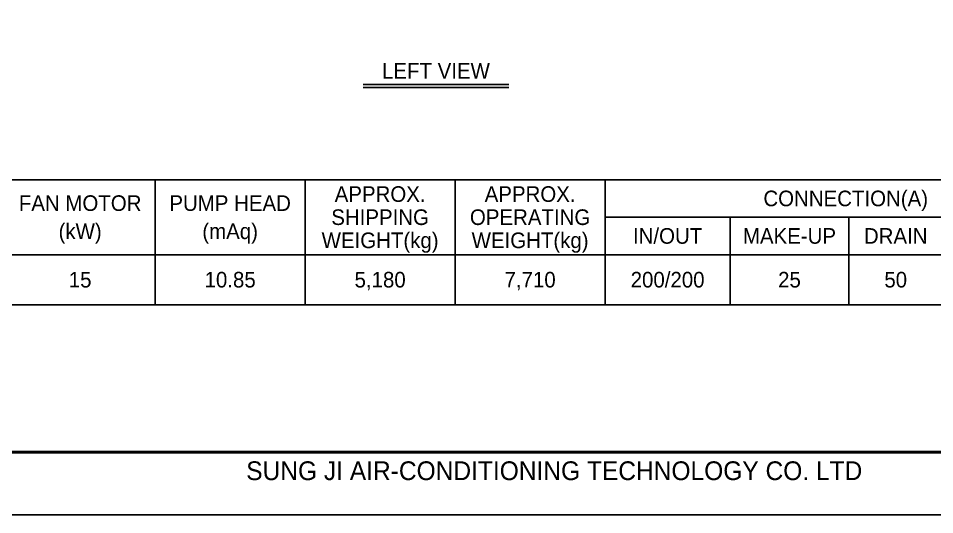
# Model space of a CAD drawing. Header units: millimetres. Extents: x 2340 to 31747, y 2051 to 22846.
# Drawn here: x 10252 to 20516, y 2051 to 7610 of the extents above; entities that cross this region are included whole.
import ezdxf
from ezdxf.enums import TextEntityAlignment as Align

# ---------------------------------------------------------------- set-up
doc = ezdxf.new("R2010")
doc.units = ezdxf.units.MM
for name, color, linetype in [('냉각탑_box', 1, 'Continuous'), ('냉각탑_form', 1, 'Continuous'), ('냉각탑_text', 3, 'Continuous')]:
    doc.layers.add(name, color=color, linetype=linetype)
doc.styles.add('돋움', font='Dotum.ttf')

# ---------------------------------------------------------------- blocks, each defined once
blk = doc.blocks.new('냉각탑form')
at = {"layer": 'Defpoints'}
blk.add_lwpolyline([(0, 297.07), (420.1, 297.07), (420.1, 0), (0, 0)], close=True, dxfattribs=at)
at = {"layer": '냉각탑_form', "const_width": 0.5}
blk.add_lwpolyline([(10, 287.07), (10, 10), (410.1, 10), (410.1, 287.07)], close=True, dxfattribs=at)
at = {"layer": '냉각탑_form', "style": '돋움'}
blk.add_text('SUNG JI AIR-CONDITIONING TECHNOLOGY CO. LTD', height=3.0007, dxfattribs=at).set_placement((149.5, 5.53))

msp = doc.modelspace()

# ---------------------------------------------------------------- linework, layer by layer
at = {"layer": '냉각탑_box'}
for p, q in [((14113.3, 6870.1), (15746.6, 6870.1)), ((14113.3, 6835.1), (15746.6, 6835.1)), ((11784.6, 5802.8), (11784.6, 4402.8)), ((13464.6, 5802.8), (13464.6, 4402.8)), ((15144.6, 5802.8), (15144.6, 4402.8)), ((16824.6, 5802.8), (16824.6, 4402.8)), ((16824.6, 5382.8), (22214.6, 5382.8)), ((18224.6, 5382.8), (18224.6, 4402.8)), ((19554.6, 5382.8), (19554.6, 4402.8)), ((7164.6, 4962.8), (22214.6, 4962.8))]:
    msp.add_line(p, q, dxfattribs=at)
msp.add_lwpolyline([(7164.6, 5802.8), (22214.6, 5802.8), (22214.6, 4402.8), (7164.6, 4402.8)], close=True, dxfattribs=at)

# ---------------------------------------------------------------- block references
at = {"layer": '냉각탑_form', "xscale": 70.00000000000001, "yscale": 70.00000000000001, "zscale": 70.00000000000001}
msp.add_blockref('냉각탑form', (2339.8, 2051.1), dxfattribs=at)

# ---------------------------------------------------------------- texts
at = {"layer": '냉각탑_text', "style": '돋움'}
for s, p in [('LEFT VIEW', (14930, 7021.8)), ('APPROX.', (14304.6, 5641.8)), ('APPROX.', (15984.6, 5641.8)), ('CONNECTION(A)', (19519.6, 5592.8)), ('FAN MOTOR', (10944.6, 5540.3)), ('PUMP HEAD', (12624.6, 5540.3)), ('SHIPPING', (14304.6, 5382.8)), ('OPERATING', (15984.6, 5382.8)), ('(kW)', (10944.6, 5225.3)), ('(mAq)', (12624.6, 5225.3)), ('IN/OUT', (17524.6, 5172.8)), ('MAKE-UP', (18889.6, 5172.8)), ('DRAIN', (20079.6, 5172.8)), ('WEIGHT(kg)', (14304.6, 5123.8)), ('WEIGHT(kg)', (15984.6, 5123.8)), ('15', (10944.6, 4682.8)), ('10.85', (12624.6, 4682.8)), ('5,180', (14304.6, 4682.8)), ('7,710', (15984.6, 4682.8)), ('200/200', (17524.6, 4682.8)), ('25', (18889.6, 4682.8)), ('50', (20079.6, 4682.8))]:
    msp.add_text(s, height=175, dxfattribs=at).set_placement(p, align=Align.MIDDLE_CENTER)

doc.saveas('drawing.dxf')
